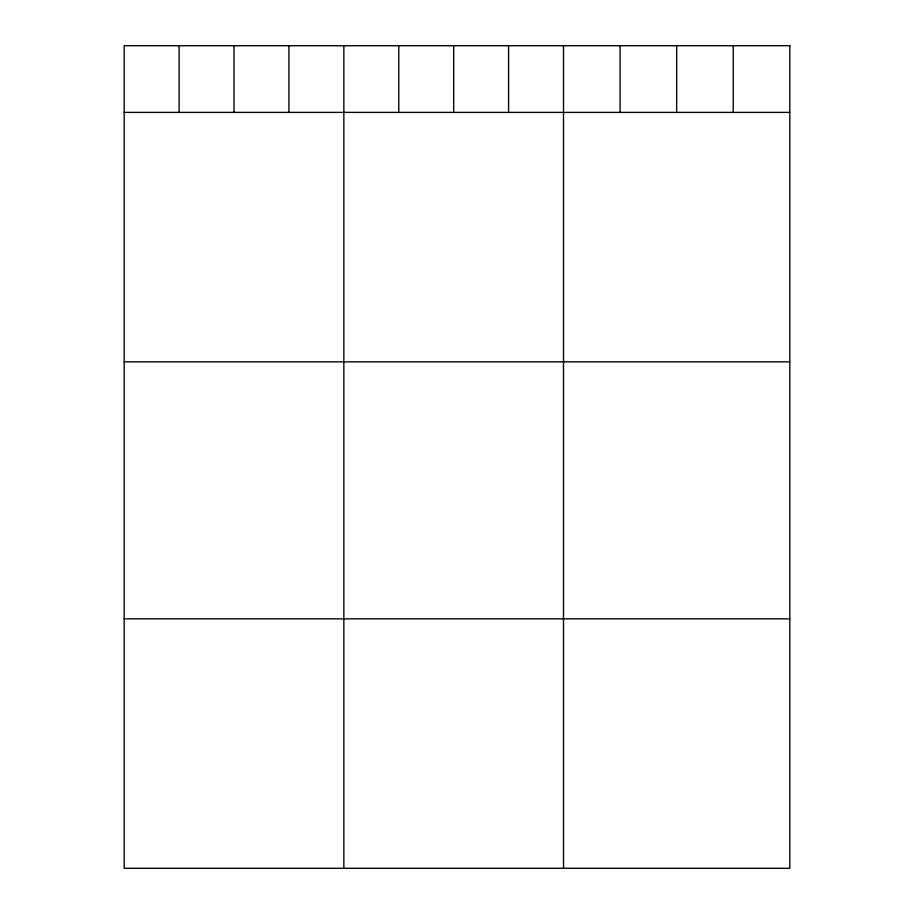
<?xml version="1.0" encoding="UTF-8"?>
<svg xmlns="http://www.w3.org/2000/svg" width="914" height="914" viewBox="0 0 914 914"><rect width="100%" height="100%" fill="white"/><g stroke="black" fill="none" stroke-linecap="round" stroke-linejoin="round"><path stroke-width="1.37" d="M124.19 112.388L789.81 112.388M124.19 361.841L789.81 361.841M124.19 618.847L789.81 618.847M733.234 45.7L733.234 112.388M676.657 45.7L676.657 112.388M620.08 45.7L620.08 112.388M563.504 45.7L563.504 868.3M508.584 45.7L508.584 112.388M453.675 45.7L453.675 112.388M398.755 45.7L398.755 112.388M343.847 45.7L343.847 868.3M288.927 45.7L288.927 112.388M234.018 45.7L234.018 112.388M179.098 45.7L179.098 112.388M789.81 45.7L124.19 45.7L124.19 868.3L789.81 868.3L789.81 45.7"/></g></svg>
